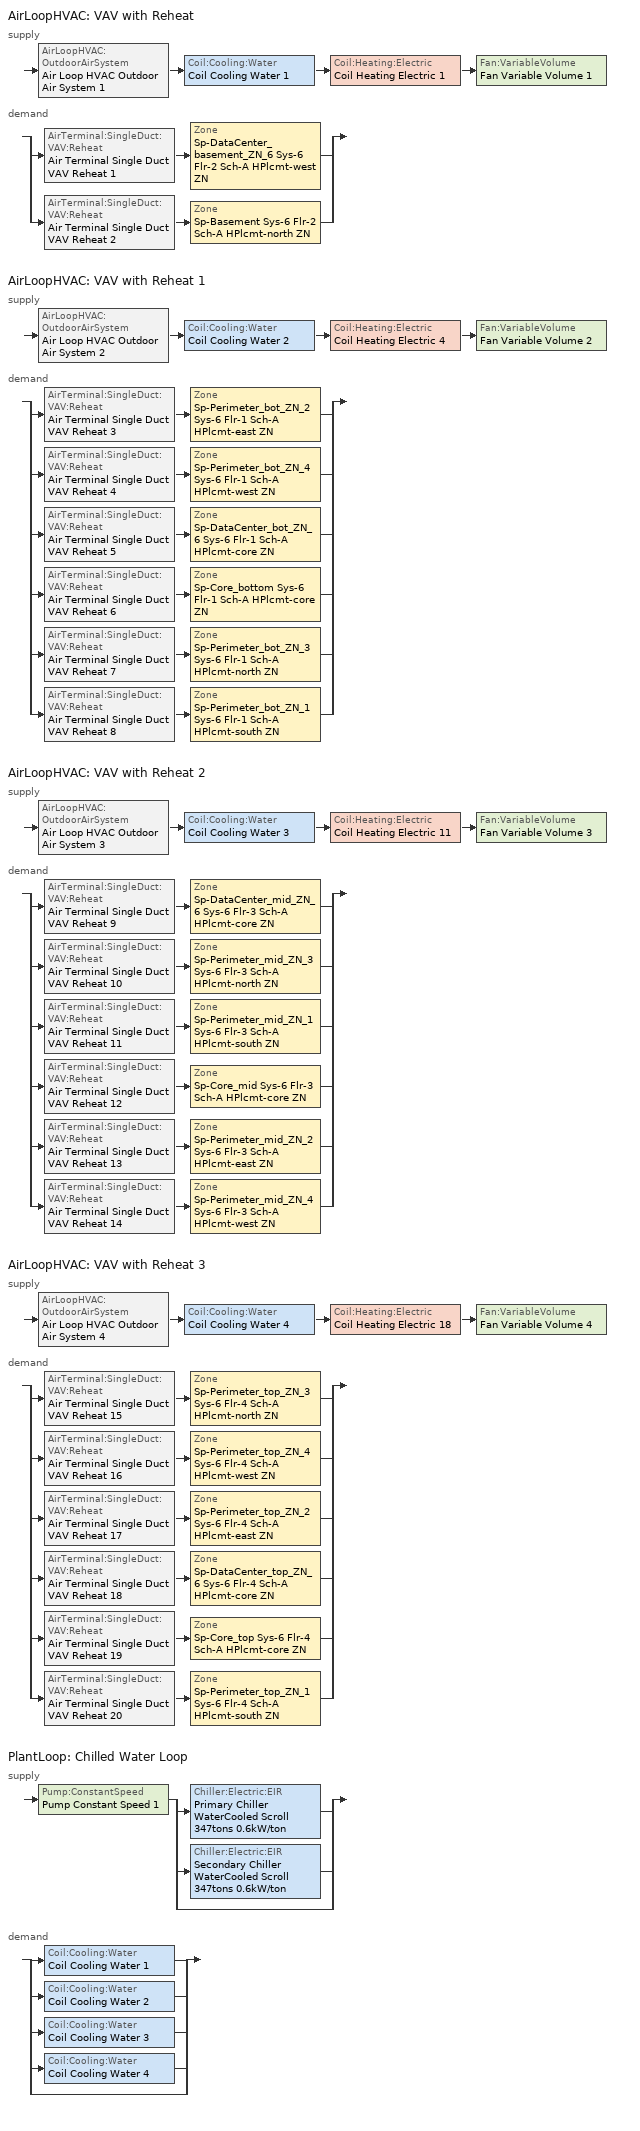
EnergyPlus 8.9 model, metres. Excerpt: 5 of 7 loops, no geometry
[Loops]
AirLoopHVAC 'VAV with Reheat'
 supply: AirLoopHVAC:OutdoorAirSystem 'Air Loop HVAC Outdoor Air System 1' > Coil:Cooling:Water 'Coil Cooling Water 1' > Coil:Heating:Electric 'Coil Heating Electric 1' > Fan:VariableVolume 'Fan Variable Volume 1'
 demand: split
  | AirTerminal:SingleDuct:VAV:Reheat 'Air Terminal Single Duct VAV Reheat 1' > Zone 'Sp-DataCenter_basement_ZN_6 Sys-6 Flr-2 Sch-A HPlcmt-west ZN'
  | AirTerminal:SingleDuct:VAV:Reheat 'Air Terminal Single Duct VAV Reheat 2' > Zone 'Sp-Basement Sys-6 Flr-2 Sch-A HPlcmt-north ZN'
AirLoopHVAC 'VAV with Reheat 1'
 supply: AirLoopHVAC:OutdoorAirSystem 'Air Loop HVAC Outdoor Air System 2' > Coil:Cooling:Water 'Coil Cooling Water 2' > Coil:Heating:Electric 'Coil Heating Electric 4' > Fan:VariableVolume 'Fan Variable Volume 2'
 demand: split
  | AirTerminal:SingleDuct:VAV:Reheat 'Air Terminal Single Duct VAV Reheat 3' > Zone 'Sp-Perimeter_bot_ZN_2 Sys-6 Flr-1 Sch-A HPlcmt-east ZN'
  | AirTerminal:SingleDuct:VAV:Reheat 'Air Terminal Single Duct VAV Reheat 4' > Zone 'Sp-Perimeter_bot_ZN_4 Sys-6 Flr-1 Sch-A HPlcmt-west ZN'
  | AirTerminal:SingleDuct:VAV:Reheat 'Air Terminal Single Duct VAV Reheat 5' > Zone 'Sp-DataCenter_bot_ZN_6 Sys-6 Flr-1 Sch-A HPlcmt-core ZN'
  | AirTerminal:SingleDuct:VAV:Reheat 'Air Terminal Single Duct VAV Reheat 6' > Zone 'Sp-Core_bottom Sys-6 Flr-1 Sch-A HPlcmt-core ZN'
  | AirTerminal:SingleDuct:VAV:Reheat 'Air Terminal Single Duct VAV Reheat 7' > Zone 'Sp-Perimeter_bot_ZN_3 Sys-6 Flr-1 Sch-A HPlcmt-north ZN'
  | AirTerminal:SingleDuct:VAV:Reheat 'Air Terminal Single Duct VAV Reheat 8' > Zone 'Sp-Perimeter_bot_ZN_1 Sys-6 Flr-1 Sch-A HPlcmt-south ZN'
AirLoopHVAC 'VAV with Reheat 2'
 supply: AirLoopHVAC:OutdoorAirSystem 'Air Loop HVAC Outdoor Air System 3' > Coil:Cooling:Water 'Coil Cooling Water 3' > Coil:Heating:Electric 'Coil Heating Electric 11' > Fan:VariableVolume 'Fan Variable Volume 3'
 demand: split
  | AirTerminal:SingleDuct:VAV:Reheat 'Air Terminal Single Duct VAV Reheat 9' > Zone 'Sp-DataCenter_mid_ZN_6 Sys-6 Flr-3 Sch-A HPlcmt-core ZN'
  | AirTerminal:SingleDuct:VAV:Reheat 'Air Terminal Single Duct VAV Reheat 10' > Zone 'Sp-Perimeter_mid_ZN_3 Sys-6 Flr-3 Sch-A HPlcmt-north ZN'
  | AirTerminal:SingleDuct:VAV:Reheat 'Air Terminal Single Duct VAV Reheat 11' > Zone 'Sp-Perimeter_mid_ZN_1 Sys-6 Flr-3 Sch-A HPlcmt-south ZN'
  | AirTerminal:SingleDuct:VAV:Reheat 'Air Terminal Single Duct VAV Reheat 12' > Zone 'Sp-Core_mid Sys-6 Flr-3 Sch-A HPlcmt-core ZN'
  | AirTerminal:SingleDuct:VAV:Reheat 'Air Terminal Single Duct VAV Reheat 13' > Zone 'Sp-Perimeter_mid_ZN_2 Sys-6 Flr-3 Sch-A HPlcmt-east ZN'
  | AirTerminal:SingleDuct:VAV:Reheat 'Air Terminal Single Duct VAV Reheat 14' > Zone 'Sp-Perimeter_mid_ZN_4 Sys-6 Flr-3 Sch-A HPlcmt-west ZN'
AirLoopHVAC 'VAV with Reheat 3'
 supply: AirLoopHVAC:OutdoorAirSystem 'Air Loop HVAC Outdoor Air System 4' > Coil:Cooling:Water 'Coil Cooling Water 4' > Coil:Heating:Electric 'Coil Heating Electric 18' > Fan:VariableVolume 'Fan Variable Volume 4'
 demand: split
  | AirTerminal:SingleDuct:VAV:Reheat 'Air Terminal Single Duct VAV Reheat 15' > Zone 'Sp-Perimeter_top_ZN_3 Sys-6 Flr-4 Sch-A HPlcmt-north ZN'
  | AirTerminal:SingleDuct:VAV:Reheat 'Air Terminal Single Duct VAV Reheat 16' > Zone 'Sp-Perimeter_top_ZN_4 Sys-6 Flr-4 Sch-A HPlcmt-west ZN'
  | AirTerminal:SingleDuct:VAV:Reheat 'Air Terminal Single Duct VAV Reheat 17' > Zone 'Sp-Perimeter_top_ZN_2 Sys-6 Flr-4 Sch-A HPlcmt-east ZN'
  | AirTerminal:SingleDuct:VAV:Reheat 'Air Terminal Single Duct VAV Reheat 18' > Zone 'Sp-DataCenter_top_ZN_6 Sys-6 Flr-4 Sch-A HPlcmt-core ZN'
  | AirTerminal:SingleDuct:VAV:Reheat 'Air Terminal Single Duct VAV Reheat 19' > Zone 'Sp-Core_top Sys-6 Flr-4 Sch-A HPlcmt-core ZN'
  | AirTerminal:SingleDuct:VAV:Reheat 'Air Terminal Single Duct VAV Reheat 20' > Zone 'Sp-Perimeter_top_ZN_1 Sys-6 Flr-4 Sch-A HPlcmt-south ZN'
PlantLoop 'Chilled Water Loop'
 supply: Pump:ConstantSpeed 'Pump Constant Speed 1' > split
  | Chiller:Electric:EIR 'Primary Chiller WaterCooled Scroll 347tons 0.6kW/ton'
  | Chiller:Electric:EIR 'Secondary Chiller WaterCooled Scroll 347tons 0.6kW/ton'
  | bypass
 demand: split
  | Coil:Cooling:Water 'Coil Cooling Water 1'
  | Coil:Cooling:Water 'Coil Cooling Water 2'
  | Coil:Cooling:Water 'Coil Cooling Water 3'
  | Coil:Cooling:Water 'Coil Cooling Water 4'
  | bypass
[DesignSpecification:OutdoorAir] Outdoor Air Method=Sum; Outdoor Air Flow per Person {m3/s-person}=0; Outdoor Air Flow per Zone {m3/s}=0; Outdoor Air Flow Air Changes per Hour {1/hr}=0
Name | Outdoor Air Flow per Zone Floor Area {m3/s-m2}
Space Function Electrical/Mechanical-sch-A Ventilation | 0.0003048
Space Function Office - open plan Ventilation | 0.0004318
[DesignSpecification:ZoneAirDistribution] Zone Air Distribution Effectiveness in Cooling Mode=1; Zone Air Distribution Effectiveness in Heating Mode=1
Sp-Basement Sys-6 Flr-2 Sch-A HPlcmt-north ZN Design Spec Zone Air Dist; Sp-Core_bottom Sys-6 Flr-1 Sch-A HPlcmt-core ZN Design Spec Zone Air Dist; Sp-Core_mid Sys-6 Flr-3 Sch-A HPlcmt-core ZN Design Spec Zone Air Dist; Sp-Core_top Sys-6 Flr-4 Sch-A HPlcmt-core ZN Design Spec Zone Air Dist; Sp-DataCenter_basement_ZN_6 Sys-6 Flr-2 Sch-A HPlcmt-west ZN Design Spec Zone Air Dist; Sp-DataCenter_bot_ZN_6 Sys-6 Flr-1 Sch-A HPlcmt-core ZN Design Spec Zone Air Dist; Sp-DataCenter_mid_ZN_6 Sys-6 Flr-3 Sch-A HPlcmt-core ZN Design Spec Zone Air Dist; Sp-DataCenter_top_ZN_6 Sys-6 Flr-4 Sch-A HPlcmt-core ZN Design Spec Zone Air Dist; Sp-Perimeter_bot_ZN_1 Sys-6 Flr-1 Sch-A HPlcmt-south ZN Design Spec Zone Air Dist; Sp-Perimeter_bot_ZN_2 Sys-6 Flr-1 Sch-A HPlcmt-east ZN Design Spec Zone Air Dist; Sp-Perimeter_bot_ZN_3 Sys-6 Flr-1 Sch-A HPlcmt-north ZN Design Spec Zone Air Dist; Sp-Perimeter_bot_ZN_4 Sys-6 Flr-1 Sch-A HPlcmt-west ZN Design Spec Zone Air Dist; Sp-Perimeter_mid_ZN_1 Sys-6 Flr-3 Sch-A HPlcmt-south ZN Design Spec Zone Air Dist; Sp-Perimeter_mid_ZN_2 Sys-6 Flr-3 Sch-A HPlcmt-east ZN Design Spec Zone Air Dist; Sp-Perimeter_mid_ZN_3 Sys-6 Flr-3 Sch-A HPlcmt-north ZN Design Spec Zone Air Dist; Sp-Perimeter_mid_ZN_4 Sys-6 Flr-3 Sch-A HPlcmt-west ZN Design Spec Zone Air Dist; Sp-Perimeter_top_ZN_1 Sys-6 Flr-4 Sch-A HPlcmt-south ZN Design Spec Zone Air Dist; Sp-Perimeter_top_ZN_2 Sys-6 Flr-4 Sch-A HPlcmt-east ZN Design Spec Zone Air Dist; Sp-Perimeter_top_ZN_3 Sys-6 Flr-4 Sch-A HPlcmt-north ZN Design Spec Zone Air Dist; Sp-Perimeter_top_ZN_4 Sys-6 Flr-4 Sch-A HPlcmt-west ZN Design Spec Zone Air Dist
[Sizing:Zone] Zone Cooling Design Supply Air Temperature Input Method=SupplyAirTemperature; Zone Cooling Design Supply Air Temperature {C}=13; Zone Cooling Design Supply Air Temperature Difference {deltaC}=11.11; Zone Heating Design Supply Air Temperature Input Method=SupplyAirTemperature; Zone Heating Design Supply Air Temperature {C}=43; Zone Heating Design Supply Air Temperature Difference {deltaC}=11.11; Zone Cooling Design Supply Air Humidity Ratio {kgWater/kgDryAir}=0.0085; Zone Heating Design Supply Air Humidity Ratio {kgWater/kgDryAir}=0.008; Zone Heating Sizing Factor=1.3; Zone Cooling Sizing Factor=1.1; Cooling Design Air Flow Method=DesignDay; Cooling Design Air Flow Rate {m3/s}=0; Cooling Minimum Air Flow per Zone Floor Area {m3/s-m2}=0.000762; Cooling Minimum Air Flow {m3/s}=0; Cooling Minimum Air Flow Fraction=0; Heating Design Air Flow Method=DesignDay; Heating Design Air Flow Rate {m3/s}=0; Heating Maximum Air Flow per Zone Floor Area {m3/s-m2}=0.002032; Heating Maximum Air Flow {m3/s}=0.141576; Heating Maximum Air Flow Fraction=0.3; Account for Dedicated Outdoor Air System=No
Name | Design Specification Outdoor Air Object | Design Specification Zone Air Distribution Object
Sp-Basement Sys-6 Flr-2 Sch-A HPlcmt-north ZN | Space Function Electrical/Mechanical-sch-A Ventilation | Sp-Basement Sys-6 Flr-2 Sch-A HPlcmt-north ZN Design Spec Zone Air Dist
Sp-Core_bottom Sys-6 Flr-1 Sch-A HPlcmt-core ZN | Space Function Office - open plan Ventilation | Sp-Core_bottom Sys-6 Flr-1 Sch-A HPlcmt-core ZN Design Spec Zone Air Dist
Sp-Core_mid Sys-6 Flr-3 Sch-A HPlcmt-core ZN | Space Function Office - open plan Ventilation | Sp-Core_mid Sys-6 Flr-3 Sch-A HPlcmt-core ZN Design Spec Zone Air Dist
Sp-Core_top Sys-6 Flr-4 Sch-A HPlcmt-core ZN | Space Function Office - open plan Ventilation | Sp-Core_top Sys-6 Flr-4 Sch-A HPlcmt-core ZN Design Spec Zone Air Dist
Sp-DataCenter_basement_ZN_6 Sys-6 Flr-2 Sch-A HPlcmt-west ZN | Space Function Office - open plan Ventilation | Sp-DataCenter_basement_ZN_6 Sys-6 Flr-2 Sch-A HPlcmt-west ZN Design Spec Zone Air Dist
Sp-DataCenter_bot_ZN_6 Sys-6 Flr-1 Sch-A HPlcmt-core ZN | Space Function Office - open plan Ventilation | Sp-DataCenter_bot_ZN_6 Sys-6 Flr-1 Sch-A HPlcmt-core ZN Design Spec Zone Air Dist
Sp-DataCenter_mid_ZN_6 Sys-6 Flr-3 Sch-A HPlcmt-core ZN | Space Function Office - open plan Ventilation | Sp-DataCenter_mid_ZN_6 Sys-6 Flr-3 Sch-A HPlcmt-core ZN Design Spec Zone Air Dist
Sp-DataCenter_top_ZN_6 Sys-6 Flr-4 Sch-A HPlcmt-core ZN | Space Function Office - open plan Ventilation | Sp-DataCenter_top_ZN_6 Sys-6 Flr-4 Sch-A HPlcmt-core ZN Design Spec Zone Air Dist
Sp-Perimeter_bot_ZN_1 Sys-6 Flr-1 Sch-A HPlcmt-south ZN | Space Function Office - open plan Ventilation | Sp-Perimeter_bot_ZN_1 Sys-6 Flr-1 Sch-A HPlcmt-south ZN Design Spec Zone Air Dist
Sp-Perimeter_bot_ZN_2 Sys-6 Flr-1 Sch-A HPlcmt-east ZN | Space Function Office - open plan Ventilation | Sp-Perimeter_bot_ZN_2 Sys-6 Flr-1 Sch-A HPlcmt-east ZN Design Spec Zone Air Dist
Sp-Perimeter_bot_ZN_3 Sys-6 Flr-1 Sch-A HPlcmt-north ZN | Space Function Office - open plan Ventilation | Sp-Perimeter_bot_ZN_3 Sys-6 Flr-1 Sch-A HPlcmt-north ZN Design Spec Zone Air Dist
Sp-Perimeter_bot_ZN_4 Sys-6 Flr-1 Sch-A HPlcmt-west ZN | Space Function Office - open plan Ventilation | Sp-Perimeter_bot_ZN_4 Sys-6 Flr-1 Sch-A HPlcmt-west ZN Design Spec Zone Air Dist
Sp-Perimeter_mid_ZN_1 Sys-6 Flr-3 Sch-A HPlcmt-south ZN | Space Function Office - open plan Ventilation | Sp-Perimeter_mid_ZN_1 Sys-6 Flr-3 Sch-A HPlcmt-south ZN Design Spec Zone Air Dist
Sp-Perimeter_mid_ZN_2 Sys-6 Flr-3 Sch-A HPlcmt-east ZN | Space Function Office - open plan Ventilation | Sp-Perimeter_mid_ZN_2 Sys-6 Flr-3 Sch-A HPlcmt-east ZN Design Spec Zone Air Dist
Sp-Perimeter_mid_ZN_3 Sys-6 Flr-3 Sch-A HPlcmt-north ZN | Space Function Office - open plan Ventilation | Sp-Perimeter_mid_ZN_3 Sys-6 Flr-3 Sch-A HPlcmt-north ZN Design Spec Zone Air Dist
Sp-Perimeter_mid_ZN_4 Sys-6 Flr-3 Sch-A HPlcmt-west ZN | Space Function Office - open plan Ventilation | Sp-Perimeter_mid_ZN_4 Sys-6 Flr-3 Sch-A HPlcmt-west ZN Design Spec Zone Air Dist
Sp-Perimeter_top_ZN_1 Sys-6 Flr-4 Sch-A HPlcmt-south ZN | Space Function Office - open plan Ventilation | Sp-Perimeter_top_ZN_1 Sys-6 Flr-4 Sch-A HPlcmt-south ZN Design Spec Zone Air Dist
Sp-Perimeter_top_ZN_2 Sys-6 Flr-4 Sch-A HPlcmt-east ZN | Space Function Office - open plan Ventilation | Sp-Perimeter_top_ZN_2 Sys-6 Flr-4 Sch-A HPlcmt-east ZN Design Spec Zone Air Dist
Sp-Perimeter_top_ZN_3 Sys-6 Flr-4 Sch-A HPlcmt-north ZN | Space Function Office - open plan Ventilation | Sp-Perimeter_top_ZN_3 Sys-6 Flr-4 Sch-A HPlcmt-north ZN Design Spec Zone Air Dist
Sp-Perimeter_top_ZN_4 Sys-6 Flr-4 Sch-A HPlcmt-west ZN | Space Function Office - open plan Ventilation | Sp-Perimeter_top_ZN_4 Sys-6 Flr-4 Sch-A HPlcmt-west ZN Design Spec Zone Air Dist
[Sizing:System] Type of Load to Size On=Sensible; Design Outdoor Air Flow Rate {m3/s}=Autosize; Central Heating Maximum System Air Flow Ratio=0.3; Preheat Design Temperature {C}=7; Preheat Design Humidity Ratio {kgWater/kgDryAir}=0.008; Precool Design Temperature {C}=13; Precool Design Humidity Ratio {kgWater/kgDryAir}=0.008; Central Cooling Design Supply Air Temperature {C}=13; Central Heating Design Supply Air Temperature {C}=13.1; Type of Zone Sum to Use=NonCoincident; 100% Outdoor Air in Cooling=No; 100% Outdoor Air in Heating=No; Central Cooling Design Supply Air Humidity Ratio {kgWater/kgDryAir}=0.0085; Central Heating Design Supply Air Humidity Ratio {kgWater/kgDryAir}=0.008; Cooling Supply Air Flow Rate Method=DesignDay; Cooling Supply Air Flow Rate {m3/s}=0; Cooling Supply Air Flow Rate Per Floor Area {m3/s-m2}=0.00996765; Cooling Fraction of Autosized Cooling Supply Air Flow Rate=1; Cooling Supply Air Flow Rate Per Unit Cooling Capacity {m3/s-W}=3.94755e-05; Heating Supply Air Flow Rate Method=DesignDay; Heating Supply Air Flow Rate {m3/s}=0; Heating Supply Air Flow Rate Per Floor Area {m3/s-m2}=0.00996765; Heating Fraction of Autosized Heating Supply Air Flow Rate=1; Heating Fraction of Autosized Cooling Supply Air Flow Rate=1; Heating Supply Air Flow Rate Per Unit Heating Capacity {m3/s-W}=3.15882e-05; System Outdoor Air Method=ZoneSum; Zone Maximum Outdoor Air Fraction=1; Cooling Design Capacity Method=CoolingDesignCapacity; Cooling Design Capacity {W}=Autosize; Cooling Design Capacity Per Floor Area {W/m2}=234.7; Fraction of Autosized Cooling Design Capacity=1; Heating Design Capacity Method=HeatingDesignCapacity; Heating Design Capacity {W}=Autosize; Heating Design Capacity Per Floor Area {W/m2}=157; Fraction of Autosized Heating Design Capacity=1; Central Cooling Capacity Control Method=OnOff
VAV with Reheat; VAV with Reheat 1; VAV with Reheat 2; VAV with Reheat 3
[Sizing:Plant]
Chilled Water Loop: Loop Type=Cooling; Design Loop Exit Temperature {C}=7; Loop Design Temperature Difference {deltaC}=6; Sizing Option=NonCoincident; Zone Timesteps in Averaging Window=1; Coincident Sizing Factor Mode=None
[ZoneControl:Thermostat]
Name | Zone or ZoneList | Control Type Schedule | Control 1
Sp-Basement Sys-6 Flr-2 Sch-A HPlcmt-north ZN Thermostat | Sp-Basement Sys-6 Flr-2 Sch-A HPlcmt-north ZN | Sp-Basement Sys-6 Flr-2 Sch-A HPlcmt-north ZN Thermostat Schedule | Space Function Electrical/Mechanical-sch-A Thermostat 2
Sp-Core_bottom Sys-6 Flr-1 Sch-A HPlcmt-core ZN Thermostat | Sp-Core_bottom Sys-6 Flr-1 Sch-A HPlcmt-core ZN | Sp-Core_bottom Sys-6 Flr-1 Sch-A HPlcmt-core ZN Thermostat Schedule | Space Function Office - open plan Thermostat 25
Sp-Core_mid Sys-6 Flr-3 Sch-A HPlcmt-core ZN Thermostat | Sp-Core_mid Sys-6 Flr-3 Sch-A HPlcmt-core ZN | Sp-Core_mid Sys-6 Flr-3 Sch-A HPlcmt-core ZN Thermostat Schedule | Space Function Office - open plan Thermostat 32
Sp-Core_top Sys-6 Flr-4 Sch-A HPlcmt-core ZN Thermostat | Sp-Core_top Sys-6 Flr-4 Sch-A HPlcmt-core ZN | Sp-Core_top Sys-6 Flr-4 Sch-A HPlcmt-core ZN Thermostat Schedule | Space Function Office - open plan Thermostat 38
Sp-DataCenter_basement_ZN_6 Sys-6 Flr-2 Sch-A HPlcmt-west ZN Thermostat | Sp-DataCenter_basement_ZN_6 Sys-6 Flr-2 Sch-A HPlcmt-west ZN | Sp-DataCenter_basement_ZN_6 Sys-6 Flr-2 Sch-A HPlcmt-west ZN Thermostat Schedule | Space Function Office - open plan Thermostat 26
Sp-DataCenter_bot_ZN_6 Sys-6 Flr-1 Sch-A HPlcmt-core ZN Thermostat | Sp-DataCenter_bot_ZN_6 Sys-6 Flr-1 Sch-A HPlcmt-core ZN | Sp-DataCenter_bot_ZN_6 Sys-6 Flr-1 Sch-A HPlcmt-core ZN Thermostat Schedule | Space Function Office - open plan Thermostat 24
Sp-DataCenter_mid_ZN_6 Sys-6 Flr-3 Sch-A HPlcmt-core ZN Thermostat | Sp-DataCenter_mid_ZN_6 Sys-6 Flr-3 Sch-A HPlcmt-core ZN | Sp-DataCenter_mid_ZN_6 Sys-6 Flr-3 Sch-A HPlcmt-core ZN Thermostat Schedule | Space Function Office - open plan Thermostat 31
Sp-DataCenter_top_ZN_6 Sys-6 Flr-4 Sch-A HPlcmt-core ZN Thermostat | Sp-DataCenter_top_ZN_6 Sys-6 Flr-4 Sch-A HPlcmt-core ZN | Sp-DataCenter_top_ZN_6 Sys-6 Flr-4 Sch-A HPlcmt-core ZN Thermostat Schedule | Space Function Office - open plan Thermostat 37
Sp-Perimeter_bot_ZN_1 Sys-6 Flr-1 Sch-A HPlcmt-south ZN Thermostat | Sp-Perimeter_bot_ZN_1 Sys-6 Flr-1 Sch-A HPlcmt-south ZN | Sp-Perimeter_bot_ZN_1 Sys-6 Flr-1 Sch-A HPlcmt-south ZN Thermostat Schedule | Space Function Office - open plan Thermostat 23
Sp-Perimeter_bot_ZN_2 Sys-6 Flr-1 Sch-A HPlcmt-east ZN Thermostat | Sp-Perimeter_bot_ZN_2 Sys-6 Flr-1 Sch-A HPlcmt-east ZN | Sp-Perimeter_bot_ZN_2 Sys-6 Flr-1 Sch-A HPlcmt-east ZN Thermostat Schedule | Space Function Office - open plan Thermostat 21
Sp-Perimeter_bot_ZN_3 Sys-6 Flr-1 Sch-A HPlcmt-north ZN Thermostat | Sp-Perimeter_bot_ZN_3 Sys-6 Flr-1 Sch-A HPlcmt-north ZN | Sp-Perimeter_bot_ZN_3 Sys-6 Flr-1 Sch-A HPlcmt-north ZN Thermostat Schedule | Space Function Office - open plan Thermostat 20
Sp-Perimeter_bot_ZN_4 Sys-6 Flr-1 Sch-A HPlcmt-west ZN Thermostat | Sp-Perimeter_bot_ZN_4 Sys-6 Flr-1 Sch-A HPlcmt-west ZN | Sp-Perimeter_bot_ZN_4 Sys-6 Flr-1 Sch-A HPlcmt-west ZN Thermostat Schedule | Space Function Office - open plan Thermostat 22
Sp-Perimeter_mid_ZN_1 Sys-6 Flr-3 Sch-A HPlcmt-south ZN Thermostat | Sp-Perimeter_mid_ZN_1 Sys-6 Flr-3 Sch-A HPlcmt-south ZN | Sp-Perimeter_mid_ZN_1 Sys-6 Flr-3 Sch-A HPlcmt-south ZN Thermostat Schedule | Space Function Office - open plan Thermostat 30
Sp-Perimeter_mid_ZN_2 Sys-6 Flr-3 Sch-A HPlcmt-east ZN Thermostat | Sp-Perimeter_mid_ZN_2 Sys-6 Flr-3 Sch-A HPlcmt-east ZN | Sp-Perimeter_mid_ZN_2 Sys-6 Flr-3 Sch-A HPlcmt-east ZN Thermostat Schedule | Space Function Office - open plan Thermostat 28
Sp-Perimeter_mid_ZN_3 Sys-6 Flr-3 Sch-A HPlcmt-north ZN Thermostat | Sp-Perimeter_mid_ZN_3 Sys-6 Flr-3 Sch-A HPlcmt-north ZN | Sp-Perimeter_mid_ZN_3 Sys-6 Flr-3 Sch-A HPlcmt-north ZN Thermostat Schedule | Space Function Office - open plan Thermostat 27
Sp-Perimeter_mid_ZN_4 Sys-6 Flr-3 Sch-A HPlcmt-west ZN Thermostat | Sp-Perimeter_mid_ZN_4 Sys-6 Flr-3 Sch-A HPlcmt-west ZN | Sp-Perimeter_mid_ZN_4 Sys-6 Flr-3 Sch-A HPlcmt-west ZN Thermostat Schedule | Space Function Office - open plan Thermostat 29
Sp-Perimeter_top_ZN_1 Sys-6 Flr-4 Sch-A HPlcmt-south ZN Thermostat | Sp-Perimeter_top_ZN_1 Sys-6 Flr-4 Sch-A HPlcmt-south ZN | Sp-Perimeter_top_ZN_1 Sys-6 Flr-4 Sch-A HPlcmt-south ZN Thermostat Schedule | Space Function Office - open plan Thermostat 36
Sp-Perimeter_top_ZN_2 Sys-6 Flr-4 Sch-A HPlcmt-east ZN Thermostat | Sp-Perimeter_top_ZN_2 Sys-6 Flr-4 Sch-A HPlcmt-east ZN | Sp-Perimeter_top_ZN_2 Sys-6 Flr-4 Sch-A HPlcmt-east ZN Thermostat Schedule | Space Function Office - open plan Thermostat 34
Sp-Perimeter_top_ZN_3 Sys-6 Flr-4 Sch-A HPlcmt-north ZN Thermostat | Sp-Perimeter_top_ZN_3 Sys-6 Flr-4 Sch-A HPlcmt-north ZN | Sp-Perimeter_top_ZN_3 Sys-6 Flr-4 Sch-A HPlcmt-north ZN Thermostat Schedule | Space Function Office - open plan Thermostat 33
Sp-Perimeter_top_ZN_4 Sys-6 Flr-4 Sch-A HPlcmt-west ZN Thermostat | Sp-Perimeter_top_ZN_4 Sys-6 Flr-4 Sch-A HPlcmt-west ZN | Sp-Perimeter_top_ZN_4 Sys-6 Flr-4 Sch-A HPlcmt-west ZN Thermostat Schedule | Space Function Office - open plan Thermostat 35
[ThermostatSetpoint:DualSetpoint] Heating Setpoint Temperature Schedule=NECB-A-Thermostat Setpoint-Heating; Cooling Setpoint Temperature Schedule=NECB-A-Thermostat Setpoint-Cooling
Space Function Electrical/Mechanical-sch-A Thermostat 2; Space Function Office - open plan Thermostat 25; Space Function Office - open plan Thermostat 32; Space Function Office - open plan Thermostat 38; Space Function Office - open plan Thermostat 26; Space Function Office - open plan Thermostat 24; Space Function Office - open plan Thermostat 31; Space Function Office - open plan Thermostat 37; Space Function Office - open plan Thermostat 23; Space Function Office - open plan Thermostat 21; Space Function Office - open plan Thermostat 20; Space Function Office - open plan Thermostat 22; Space Function Office - open plan Thermostat 30; Space Function Office - open plan Thermostat 28; Space Function Office - open plan Thermostat 27; Space Function Office - open plan Thermostat 29; Space Function Office - open plan Thermostat 36; Space Function Office - open plan Thermostat 34; Space Function Office - open plan Thermostat 33; Space Function Office - open plan Thermostat 35
[ZoneHVAC:Baseboard:Convective:Electric] Availability Schedule=Always On Discrete; Heating Design Capacity {W}=Autosize; Efficiency=1
Zone HVAC Baseboard Convective Electric 2; Zone HVAC Baseboard Convective Electric 6; Zone HVAC Baseboard Convective Electric 12; Zone HVAC Baseboard Convective Electric 19; Zone HVAC Baseboard Convective Electric 1; Zone HVAC Baseboard Convective Electric 5; Zone HVAC Baseboard Convective Electric 9; Zone HVAC Baseboard Convective Electric 18; Zone HVAC Baseboard Convective Electric 8; Zone HVAC Baseboard Convective Electric 3; Zone HVAC Baseboard Convective Electric 7; Zone HVAC Baseboard Convective Electric 4; Zone HVAC Baseboard Convective Electric 11; Zone HVAC Baseboard Convective Electric 13; Zone HVAC Baseboard Convective Electric 10; Zone HVAC Baseboard Convective Electric 14; Zone HVAC Baseboard Convective Electric 20; Zone HVAC Baseboard Convective Electric 17; Zone HVAC Baseboard Convective Electric 15; Zone HVAC Baseboard Convective Electric 16
[AirTerminal:SingleDuct:VAV:Reheat] Availability Schedule=Always On Discrete; Maximum Air Flow Rate {m3/s}=Autosize; Zone Minimum Air Flow Input Method=Constant; Constant Minimum Air Flow Fraction=0.3; Maximum Hot Water or Steam Flow Rate {m3/s}=Autosize; Minimum Hot Water or Steam Flow Rate {m3/s}=0; Convergence Tolerance=0.001; Damper Heating Action=Normal; Maximum Flow per Zone Floor Area During Reheat {m3/s-m2}=Autocalculate; Maximum Flow Fraction During Reheat=Autocalculate; Maximum Reheat Air Temperature {C}=43
Name | Fixed Minimum Air Flow Rate {m3/s} | Reheat Coil
Air Terminal Single Duct VAV Reheat 2 | 5.55885 | Coil Heating Electric 3
Air Terminal Single Duct VAV Reheat 6 | 4.99224 | Coil Heating Electric 8
Air Terminal Single Duct VAV Reheat 12 | 4.99224 | Coil Heating Electric 15
Air Terminal Single Duct VAV Reheat 19 | 4.99224 | Coil Heating Electric 23
Air Terminal Single Duct VAV Reheat 1 | 1.56736 | Coil Heating Electric 2
Air Terminal Single Duct VAV Reheat 5 | 0.0724055 | Coil Heating Electric 7
Air Terminal Single Duct VAV Reheat 9 | 0.0724055 | Coil Heating Electric 12
Air Terminal Single Duct VAV Reheat 18 | 0.0724055 | Coil Heating Electric 22
Air Terminal Single Duct VAV Reheat 8 | 0.626839 | Coil Heating Electric 10
Air Terminal Single Duct VAV Reheat 3 | 0.40395 | Coil Heating Electric 5
Air Terminal Single Duct VAV Reheat 7 | 0.626826 | Coil Heating Electric 9
Air Terminal Single Duct VAV Reheat 4 | 0.40395 | Coil Heating Electric 6
Air Terminal Single Duct VAV Reheat 11 | 0.626839 | Coil Heating Electric 14
Air Terminal Single Duct VAV Reheat 13 | 0.40395 | Coil Heating Electric 16
Air Terminal Single Duct VAV Reheat 10 | 0.626826 | Coil Heating Electric 13
Air Terminal Single Duct VAV Reheat 14 | 0.40395 | Coil Heating Electric 17
Air Terminal Single Duct VAV Reheat 20 | 0.626839 | Coil Heating Electric 24
Air Terminal Single Duct VAV Reheat 17 | 0.40395 | Coil Heating Electric 21
Air Terminal Single Duct VAV Reheat 15 | 0.626826 | Coil Heating Electric 19
Air Terminal Single Duct VAV Reheat 16 | 0.40395 | Coil Heating Electric 20
[Zone equipment]
Sp-Basement Sys-6 Flr-2 Sch-A HPlcmt-north ZN: Air Terminal Single Duct VAV Reheat 2, Zone HVAC Baseboard Convective Electric 2
Sp-Core_bottom Sys-6 Flr-1 Sch-A HPlcmt-core ZN: Air Terminal Single Duct VAV Reheat 6, Zone HVAC Baseboard Convective Electric 6
Sp-Core_mid Sys-6 Flr-3 Sch-A HPlcmt-core ZN: Air Terminal Single Duct VAV Reheat 12, Zone HVAC Baseboard Convective Electric 12
Sp-Core_top Sys-6 Flr-4 Sch-A HPlcmt-core ZN: Air Terminal Single Duct VAV Reheat 19, Zone HVAC Baseboard Convective Electric 19
Sp-DataCenter_basement_ZN_6 Sys-6 Flr-2 Sch-A HPlcmt-west ZN: Air Terminal Single Duct VAV Reheat 1, Zone HVAC Baseboard Convective Electric 1
Sp-DataCenter_bot_ZN_6 Sys-6 Flr-1 Sch-A HPlcmt-core ZN: Air Terminal Single Duct VAV Reheat 5, Zone HVAC Baseboard Convective Electric 5
Sp-DataCenter_mid_ZN_6 Sys-6 Flr-3 Sch-A HPlcmt-core ZN: Air Terminal Single Duct VAV Reheat 9, Zone HVAC Baseboard Convective Electric 9
Sp-DataCenter_top_ZN_6 Sys-6 Flr-4 Sch-A HPlcmt-core ZN: Air Terminal Single Duct VAV Reheat 18, Zone HVAC Baseboard Convective Electric 18
Sp-Perimeter_bot_ZN_1 Sys-6 Flr-1 Sch-A HPlcmt-south ZN: Air Terminal Single Duct VAV Reheat 8, Zone HVAC Baseboard Convective Electric 8
Sp-Perimeter_bot_ZN_2 Sys-6 Flr-1 Sch-A HPlcmt-east ZN: Air Terminal Single Duct VAV Reheat 3, Zone HVAC Baseboard Convective Electric 3
Sp-Perimeter_bot_ZN_3 Sys-6 Flr-1 Sch-A HPlcmt-north ZN: Air Terminal Single Duct VAV Reheat 7, Zone HVAC Baseboard Convective Electric 7
Sp-Perimeter_bot_ZN_4 Sys-6 Flr-1 Sch-A HPlcmt-west ZN: Air Terminal Single Duct VAV Reheat 4, Zone HVAC Baseboard Convective Electric 4
Sp-Perimeter_mid_ZN_1 Sys-6 Flr-3 Sch-A HPlcmt-south ZN: Air Terminal Single Duct VAV Reheat 11, Zone HVAC Baseboard Convective Electric 11
Sp-Perimeter_mid_ZN_2 Sys-6 Flr-3 Sch-A HPlcmt-east ZN: Air Terminal Single Duct VAV Reheat 13, Zone HVAC Baseboard Convective Electric 13
Sp-Perimeter_mid_ZN_3 Sys-6 Flr-3 Sch-A HPlcmt-north ZN: Air Terminal Single Duct VAV Reheat 10, Zone HVAC Baseboard Convective Electric 10
Sp-Perimeter_mid_ZN_4 Sys-6 Flr-3 Sch-A HPlcmt-west ZN: Air Terminal Single Duct VAV Reheat 14, Zone HVAC Baseboard Convective Electric 14
Sp-Perimeter_top_ZN_1 Sys-6 Flr-4 Sch-A HPlcmt-south ZN: Air Terminal Single Duct VAV Reheat 20, Zone HVAC Baseboard Convective Electric 20
Sp-Perimeter_top_ZN_2 Sys-6 Flr-4 Sch-A HPlcmt-east ZN: Air Terminal Single Duct VAV Reheat 17, Zone HVAC Baseboard Convective Electric 17
Sp-Perimeter_top_ZN_3 Sys-6 Flr-4 Sch-A HPlcmt-north ZN: Air Terminal Single Duct VAV Reheat 15, Zone HVAC Baseboard Convective Electric 15
Sp-Perimeter_top_ZN_4 Sys-6 Flr-4 Sch-A HPlcmt-west ZN: Air Terminal Single Duct VAV Reheat 16, Zone HVAC Baseboard Convective Electric 16
[Fan:VariableVolume] Fan Total Efficiency=0.549965; Pressure Rise {Pa}=1458.33; Maximum Flow Rate {m3/s}=AutoSize; Fan Power Minimum Flow Rate Input Method=Fraction; Fan Power Minimum Air Flow Rate {m3/s}=0; Motor Efficiency=0.8461; Motor In Airstream Fraction=1; Fan Power Coefficient 5=0
Name | Availability Schedule | Fan Power Minimum Flow Fraction | Fan Power Coefficient 1 | Fan Power Coefficient 2 | Fan Power Coefficient 3 | Fan Power Coefficient 4
Fan Variable Volume 1 | VAV with Reheat Occ Sch | 0.5 | -4.1457 | 16.803 | -19.471 | 7.8488
Fan Variable Volume 2 | VAV with Reheat 1 Occ Sch | 0.5 | -4.1457 | 16.803 | -19.471 | 7.8488
Fan Variable Volume 3 | VAV with Reheat 2 Occ Sch | 0.22 | -0.3477 | 4.0976 | -5.0024 | 2.268
Fan Variable Volume 4 | VAV with Reheat 3 Occ Sch | 0.5 | -4.1457 | 16.803 | -19.471 | 7.8488
[Coil:Cooling:Water] Availability Schedule=Always On Discrete; Design Water Flow Rate {m3/s}=Autosize; Design Air Flow Rate {m3/s}=Autosize; Design Inlet Water Temperature {C}=Autosize; Design Inlet Air Temperature {C}=Autosize; Design Outlet Air Temperature {C}=Autosize; Design Inlet Air Humidity Ratio {kgWater/kgDryAir}=Autosize; Design Outlet Air Humidity Ratio {kgWater/kgDryAir}=Autosize; Type of Analysis=SimpleAnalysis; Heat Exchanger Configuration=CrossFlow
Coil Cooling Water 1; Coil Cooling Water 2; Coil Cooling Water 3; Coil Cooling Water 4
[Coil:Heating:Electric] Availability Schedule=Always On Discrete; Efficiency=1; Nominal Capacity {W}=Autosize
Coil Heating Electric 3; Coil Heating Electric 8; Coil Heating Electric 15; Coil Heating Electric 23; Coil Heating Electric 2; Coil Heating Electric 7; Coil Heating Electric 12; Coil Heating Electric 22; Coil Heating Electric 10; Coil Heating Electric 5; Coil Heating Electric 9; Coil Heating Electric 6; Coil Heating Electric 14; Coil Heating Electric 16; Coil Heating Electric 13; Coil Heating Electric 17; Coil Heating Electric 24; Coil Heating Electric 21; Coil Heating Electric 19; Coil Heating Electric 20; Coil Heating Electric 1; Coil Heating Electric 4; Coil Heating Electric 11; Coil Heating Electric 18
[HeatExchanger:AirToAir:SensibleAndLatent]
VAV with Reheat 2 ERV: Availability Schedule=Always On Discrete; Nominal Supply Air Flow Rate {m3/s}=Autosize; Sensible Effectiveness at 100% Heating Air Flow=0.5; Latent Effectiveness at 100% Heating Air Flow=0.5; Sensible Effectiveness at 75% Heating Air Flow=0.5; Latent Effectiveness at 75% Heating Air Flow=0.5; Sensible Effectiveness at 100% Cooling Air Flow=0.5; Latent Effectiveness at 100% Cooling Air Flow=0.5; Sensible Effectiveness at 75% Cooling Air Flow=0.5; Latent Effectiveness at 75% Cooling Air Flow=0.5; Nominal Electric Power {W}=50; Supply Air Outlet Temperature Control=Yes; Heat Exchanger Type=Rotary; Frost Control Type=ExhaustOnly; Threshold Temperature {C}=-23.3; Initial Defrost Time Fraction=0.167; Rate of Defrost Time Fraction Increase {1/K}=1.44; Economizer Lockout=Yes
[Controller:WaterCoil] Control Variable=Temperature; Action=Reverse; Actuator Variable=Flow; Controller Convergence Tolerance {deltaC}=Autosize; Maximum Actuated Flow {m3/s}=Autosize; Minimum Actuated Flow {m3/s}=0
Controller Water Coil 1; Controller Water Coil 2; Controller Water Coil 3; Controller Water Coil 4
[Controller:OutdoorAir] Minimum Outdoor Air Flow Rate {m3/s}=0; Maximum Outdoor Air Flow Rate {m3/s}=Autosize; Economizer Control Type=DifferentialEnthalpy; Economizer Control Action Type=ModulateFlow; Lockout Type=NoLockout; Minimum Limit Type=FixedMinimum; High Humidity Control=No; Control High Indoor Humidity Based on Outdoor Humidity Ratio=Yes; Heat Recovery Bypass Control Type=BypassWhenWithinEconomizerLimits
Name | Minimum Outdoor Air Schedule | Mechanical Ventilation Controller
Controller Outdoor Air 1 | VAV with Reheat Occ Sch | Controller Mechanical Ventilation 1
Controller Outdoor Air 2 | VAV with Reheat 1 Occ Sch | Controller Mechanical Ventilation 2
Controller Outdoor Air 3 | VAV with Reheat 2 Occ Sch | Controller Mechanical Ventilation 3
Controller Outdoor Air 4 | VAV with Reheat 3 Occ Sch | Controller Mechanical Ventilation 4
[Controller:MechanicalVentilation] Demand Controlled Ventilation=No; System Outdoor Air Method=ZoneSum; Design Specification Outdoor Air Object Name 2=Space Function Office - open plan Ventilation
Name | Availability Schedule | Zone 1 | Design Specification Outdoor Air Object Name 1 | Design Specification Zone Air Distribution Object Name 1 | Zone 2 | Design Specification Zone Air Distribution Object Name 2 | Zone 3 | Design Specification Outdoor Air Object Name 3 | Design Specification Zone Air Distribution Object Name 3 | Zone 4 | Design Specification Outdoor Air Object Name 4 | Design Specification Zone Air Distribution Object Name 4 | Zone 5 | Design Specification Outdoor Air Object Name 5 | Design Specification Zone Air Distribution Object Name 5 | Zone 6 | Design Specification Outdoor Air Object Name 6 | Design Specification Zone Air Distribution Object Name 6
Controller Mechanical Ventilation 1 | VAV with Reheat Occ Sch | Sp-Basement Sys-6 Flr-2 Sch-A HPlcmt-north ZN | Space Function Electrical/Mechanical-sch-A Ventilation | Sp-Basement Sys-6 Flr-2 Sch-A HPlcmt-north ZN Design Spec Zone Air Dist | Sp-DataCenter_basement_ZN_6 Sys-6 Flr-2 Sch-A HPlcmt-west ZN | Sp-DataCenter_basement_ZN_6 Sys-6 Flr-2 Sch-A HPlcmt-west ZN Design Spec Zone Air Dist
Controller Mechanical Ventilation 2 | VAV with Reheat 1 Occ Sch | Sp-Core_bottom Sys-6 Flr-1 Sch-A HPlcmt-core ZN | Space Function Office - open plan Ventilation | Sp-Core_bottom Sys-6 Flr-1 Sch-A HPlcmt-core ZN Design Spec Zone Air Dist | Sp-DataCenter_bot_ZN_6 Sys-6 Flr-1 Sch-A HPlcmt-core ZN | Sp-DataCenter_bot_ZN_6 Sys-6 Flr-1 Sch-A HPlcmt-core ZN Design Spec Zone Air Dist | Sp-Perimeter_bot_ZN_1 Sys-6 Flr-1 Sch-A HPlcmt-south ZN | Space Function Office - open plan Ventilation | Sp-Perimeter_bot_ZN_1 Sys-6 Flr-1 Sch-A HPlcmt-south ZN Design Spec Zone Air Dist | Sp-Perimeter_bot_ZN_2 Sys-6 Flr-1 Sch-A HPlcmt-east ZN | Space Function Office - open plan Ventilation | Sp-Perimeter_bot_ZN_2 Sys-6 Flr-1 Sch-A HPlcmt-east ZN Design Spec Zone Air Dist | Sp-Perimeter_bot_ZN_3 Sys-6 Flr-1 Sch-A HPlcmt-north ZN | Space Function Office - open plan Ventilation | Sp-Perimeter_bot_ZN_3 Sys-6 Flr-1 Sch-A HPlcmt-north ZN Design Spec Zone Air Dist | Sp-Perimeter_bot_ZN_4 Sys-6 Flr-1 Sch-A HPlcmt-west ZN | Space Function Office - open plan Ventilation | Sp-Perimeter_bot_ZN_4 Sys-6 Flr-1 Sch-A HPlcmt-west ZN Design Spec Zone Air Dist
Controller Mechanical Ventilation 3 | VAV with Reheat 2 Occ Sch | Sp-Core_mid Sys-6 Flr-3 Sch-A HPlcmt-core ZN | Space Function Office - open plan Ventilation | Sp-Core_mid Sys-6 Flr-3 Sch-A HPlcmt-core ZN Design Spec Zone Air Dist | Sp-DataCenter_mid_ZN_6 Sys-6 Flr-3 Sch-A HPlcmt-core ZN | Sp-DataCenter_mid_ZN_6 Sys-6 Flr-3 Sch-A HPlcmt-core ZN Design Spec Zone Air Dist | Sp-Perimeter_mid_ZN_1 Sys-6 Flr-3 Sch-A HPlcmt-south ZN | Space Function Office - open plan Ventilation | Sp-Perimeter_mid_ZN_1 Sys-6 Flr-3 Sch-A HPlcmt-south ZN Design Spec Zone Air Dist | Sp-Perimeter_mid_ZN_2 Sys-6 Flr-3 Sch-A HPlcmt-east ZN | Space Function Office - open plan Ventilation | Sp-Perimeter_mid_ZN_2 Sys-6 Flr-3 Sch-A HPlcmt-east ZN Design Spec Zone Air Dist | Sp-Perimeter_mid_ZN_3 Sys-6 Flr-3 Sch-A HPlcmt-north ZN | Space Function Office - open plan Ventilation | Sp-Perimeter_mid_ZN_3 Sys-6 Flr-3 Sch-A HPlcmt-north ZN Design Spec Zone Air Dist | Sp-Perimeter_mid_ZN_4 Sys-6 Flr-3 Sch-A HPlcmt-west ZN | Space Function Office - open plan Ventilation | Sp-Perimeter_mid_ZN_4 Sys-6 Flr-3 Sch-A HPlcmt-west ZN Design Spec Zone Air Dist
Controller Mechanical Ventilation 4 | VAV with Reheat 3 Occ Sch | Sp-Core_top Sys-6 Flr-4 Sch-A HPlcmt-core ZN | Space Function Office - open plan Ventilation | Sp-Core_top Sys-6 Flr-4 Sch-A HPlcmt-core ZN Design Spec Zone Air Dist | Sp-DataCenter_top_ZN_6 Sys-6 Flr-4 Sch-A HPlcmt-core ZN | Sp-DataCenter_top_ZN_6 Sys-6 Flr-4 Sch-A HPlcmt-core ZN Design Spec Zone Air Dist | Sp-Perimeter_top_ZN_1 Sys-6 Flr-4 Sch-A HPlcmt-south ZN | Space Function Office - open plan Ventilation | Sp-Perimeter_top_ZN_1 Sys-6 Flr-4 Sch-A HPlcmt-south ZN Design Spec Zone Air Dist | Sp-Perimeter_top_ZN_2 Sys-6 Flr-4 Sch-A HPlcmt-east ZN | Space Function Office - open plan Ventilation | Sp-Perimeter_top_ZN_2 Sys-6 Flr-4 Sch-A HPlcmt-east ZN Design Spec Zone Air Dist | Sp-Perimeter_top_ZN_3 Sys-6 Flr-4 Sch-A HPlcmt-north ZN | Space Function Office - open plan Ventilation | Sp-Perimeter_top_ZN_3 Sys-6 Flr-4 Sch-A HPlcmt-north ZN Design Spec Zone Air Dist | Sp-Perimeter_top_ZN_4 Sys-6 Flr-4 Sch-A HPlcmt-west ZN | Space Function Office - open plan Ventilation | Sp-Perimeter_top_ZN_4 Sys-6 Flr-4 Sch-A HPlcmt-west ZN Design Spec Zone Air Dist
[AirLoopHVAC] Design Supply Air Flow Rate {m3/s}=AutoSize
VAV with Reheat; VAV with Reheat 1; VAV with Reheat 2; VAV with Reheat 3
[Pump:ConstantSpeed]
Pump Constant Speed 1: Design Flow Rate {m3/s}=Autosize; Design Pump Head {Pa}=179352; Design Power Consumption {W}=Autosize; Motor Efficiency=0.936; Fraction of Motor Inefficiencies to Fluid Stream=0; Pump Control Type=Intermittent; Design Power Sizing Method=PowerPerFlowPerPressure; Design Electric Power per Unit Flow Rate {W/(m3/s)}=348701.1; Design Shaft Power per Unit Flow Rate per Unit Head {W/((m3/s)-Pa)}=1.28205
[Chiller:Electric:EIR] Reference Capacity {W}=1.21952e+06; Reference COP {W/W}=5.67258; Reference Leaving Chilled Water Temperature {C}=6.67; Reference Entering Condenser Fluid Temperature {C}=29.4; Reference Chilled Water Flow Rate {m3/s}=Autosize; Reference Condenser Fluid Flow Rate {m3/s}=Autosize; Minimum Part Load Ratio=0.25; Maximum Part Load Ratio=1; Optimum Part Load Ratio=1; Minimum Unloading Ratio=0.25; Condenser Type=WaterCooled; Condenser Fan Power Ratio {W/W}=0; Fraction of Compressor Electric Consumption Rejected by Condenser=1; Leaving Chilled Water Lower Temperature Limit {C}=2; Chiller Flow Mode=LeavingSetpointModulated; Sizing Factor=1
Name | Cooling Capacity Function of Temperature Curve | Electric Input to Cooling Output Ratio Function of Temperature Curve | Electric Input to Cooling Output Ratio Function of Part Load Ratio Curve
Primary Chiller WaterCooled Scroll 347tons 0.6kW/ton | WaterCooled_Scroll_CAPFT_NECB2011 | WaterCooled_Scroll_EIRFT_NECB2011 | WaterCooled_Scroll_EIRFPLR_NECB2011
Secondary Chiller WaterCooled Scroll 347tons 0.6kW/ton | WaterCooled_Scroll_CAPFT_NECB2011 1 | WaterCooled_Scroll_EIRFT_NECB2011 1 | WaterCooled_Scroll_EIRFPLR_NECB2011 1
[PlantLoop]
Chilled Water Loop: Fluid Type=Water; Plant Equipment Operation Scheme=Chilled Water Loop Operation Schemes; Maximum Loop Temperature {C}=100; Minimum Loop Temperature {C}=0; Maximum Loop Flow Rate {m3/s}=Autosize; Minimum Loop Flow Rate {m3/s}=0; Plant Loop Volume {m3}=Autocalculate; Load Distribution Scheme=Optimal; Plant Loop Demand Calculation Scheme=SingleSetpoint
[PlantEquipmentList]
Chilled Water Loop Cooling Equipment List: Primary Chiller WaterCooled Scroll 347tons 0.6kW/ton, Secondary Chiller WaterCooled Scroll 347tons 0.6kW/ton
[PlantEquipmentOperation:CoolingLoad]
Chilled Water Loop Cooling Operation Scheme: Load Range 1 Lower Limit {W}=0; Load Range 1 Upper Limit {W}=1000000000; Range 1 Equipment List=Chilled Water Loop Cooling Equipment List
[PlantEquipmentOperationSchemes]
Chilled Water Loop Operation Schemes: Control Scheme 1=Chilled Water Loop Cooling Operation Scheme; Control Scheme 1 Schedule=Always On Discrete
[SetpointManager:Scheduled] Control Variable=Temperature
Name | Schedule
Setpoint Manager Scheduled 3 | Supply Air Temp
Setpoint Manager Scheduled 4 | Supply Air Temp 1
Setpoint Manager Scheduled 5 | Supply Air Temp 2
Setpoint Manager Scheduled 6 | Supply Air Temp 3
Setpoint Manager Scheduled 1 | CHW Temp
[SetpointManager:MixedAir] Control Variable=Temperature
Node 61 OS Default SPM; Node 60 OS Default SPM; Node 59 OS Default SPM; Node 78 OS Default SPM; Node 77 OS Default SPM; Node 76 OS Default SPM; Node 107 OS Default SPM; Node 106 OS Default SPM; Node 105 OS Default SPM; Node 136 OS Default SPM; Node 135 OS Default SPM; Node 134 OS Default SPM
[SetpointManager:OutdoorAirPretreat]
Setpoint Manager Outdoor Air Pretreat 1: Control Variable=Temperature; Minimum Setpoint Temperature {C}=-99; Maximum Setpoint Temperature {C}=99; Minimum Setpoint Humidity Ratio {kgWater/kgDryAir}=1e-005; Maximum Setpoint Humidity Ratio {kgWater/kgDryAir}=1
[Schedule:Day:Interval]
NECB-A-Thermostat Setpoint-Heating Sun|Hol Day; NECB-A-Thermostat Setpoint-Heating Sat Day: No, 24:00, 18
NECB-A-Thermostat Setpoint-Heating Default|Wkdy Day; NECB-A-Thermostat Setpoint-Heating Default: No, 06:00, 18, 07:00, 20, 21:00, 22, 24:00, 18
NECB-A-Thermostat Setpoint-Cooling Sun|Hol Day; NECB-A-Thermostat Setpoint-Cooling Sat Day: No, 24:00, 35
NECB-A-Thermostat Setpoint-Cooling Default|Wkdy Day; NECB-A-Thermostat Setpoint-Cooling Default: No, 06:00, 35, 21:00, 24, 24:00, 35
VAV with Reheat Occ Sch Sunday; VAV with Reheat Occ Sch Saturday; VAV with Reheat 1 Occ Sch Sunday; VAV with Reheat 1 Occ Sch Saturday; VAV with Reheat 2 Occ Sch Sunday; VAV with Reheat 2 Occ Sch Saturday; VAV with Reheat 3 Occ Sch Sunday; VAV with Reheat 3 Occ Sch Saturday: No, 24:00, 0
VAV with Reheat Occ Sch Monday; VAV with Reheat Occ Sch Tuesday; VAV with Reheat Occ Sch Wednesday; VAV with Reheat Occ Sch Thursday; VAV with Reheat Occ Sch Friday; VAV with Reheat 1 Occ Sch Monday; VAV with Reheat 1 Occ Sch Tuesday; VAV with Reheat 1 Occ Sch Wednesday; VAV with Reheat 1 Occ Sch Thursday; VAV with Reheat 1 Occ Sch Friday; VAV with Reheat 2 Occ Sch Monday; VAV with Reheat 2 Occ Sch Tuesday; VAV with Reheat 2 Occ Sch Wednesday; VAV with Reheat 2 Occ Sch Thursday; VAV with Reheat 2 Occ Sch Friday; VAV with Reheat 3 Occ Sch Monday; VAV with Reheat 3 Occ Sch Tuesday; VAV with Reheat 3 Occ Sch Wednesday; VAV with Reheat 3 Occ Sch Thursday; VAV with Reheat 3 Occ Sch Friday: No, 08:00, 0, 19:00, 1, 24:00, 0
VAV with Reheat Occ Sch Default; VAV with Reheat Occ Sch Summer Design Day; VAV with Reheat Occ Sch Winter Design Day; VAV with Reheat 1 Occ Sch Default; VAV with Reheat 1 Occ Sch Summer Design Day; VAV with Reheat 1 Occ Sch Winter Design Day; VAV with Reheat 2 Occ Sch Default; VAV with Reheat 2 Occ Sch Summer Design Day; VAV with Reheat 2 Occ Sch Winter Design Day; VAV with Reheat 3 Occ Sch Default; VAV with Reheat 3 Occ Sch Summer Design Day; VAV with Reheat 3 Occ Sch Winter Design Day: No, 24:00, 1
satCHW Temp 1; Schedule Day 3; sunCHW Temp 1; wkdCHW Temp 1: No, 01:00, 7, 02:00, 7, 03:00, 7, 04:00, 7, 05:00, 7, 06:00, 7, 07:00, 7, 08:00, 7, 09:00, 7, 10:00, 7, 11:00, 7, 12:00, 7, 13:00, 7, 14:00, 7, 15:00, 7, 16:00, 7, 17:00, 7, 18:00, 7, 19:00, 7, 20:00, 7, 21:00, 7, 22:00, 7, 23:00, 7, 24:00, 7
Supply Air Temp Default; Supply Air Temp Default 1; Supply Air Temp Default 2; Supply Air Temp Default 3: No, 24:00, 13
[Schedule:Week:Daily]
Schedule:Week:Daily {c96605fa-5064-4157-b307-853bd5b800e1}: NECB-A-Thermostat Setpoint-Heating Sun|Hol Day, NECB-A-Thermostat Setpoint-Heating Default|Wkdy Day, NECB-A-Thermostat Setpoint-Heating Default|Wkdy Day, NECB-A-Thermostat Setpoint-Heating Default|Wkdy Day, NECB-A-Thermostat Setpoint-Heating Default|Wkdy Day, NECB-A-Thermostat Setpoint-Heating Default|Wkdy Day, NECB-A-Thermostat Setpoint-Heating Sat Day, NECB-A-Thermostat Setpoint-Heating Default, NECB-A-Thermostat Setpoint-Heating Default, NECB-A-Thermostat Setpoint-Heating Default, NECB-A-Thermostat Setpoint-Heating Default, NECB-A-Thermostat Setpoint-Heating Default
Schedule:Week:Daily {f29fa487-8ced-4269-8b74-f99208142f42}: NECB-A-Thermostat Setpoint-Cooling Sun|Hol Day, NECB-A-Thermostat Setpoint-Cooling Default|Wkdy Day, NECB-A-Thermostat Setpoint-Cooling Default|Wkdy Day, NECB-A-Thermostat Setpoint-Cooling Default|Wkdy Day, NECB-A-Thermostat Setpoint-Cooling Default|Wkdy Day, NECB-A-Thermostat Setpoint-Cooling Default|Wkdy Day, NECB-A-Thermostat Setpoint-Cooling Sat Day, NECB-A-Thermostat Setpoint-Cooling Default, NECB-A-Thermostat Setpoint-Cooling Default, NECB-A-Thermostat Setpoint-Cooling Default, NECB-A-Thermostat Setpoint-Cooling Default, NECB-A-Thermostat Setpoint-Cooling Default
Schedule:Week:Daily {7e3178c4-e7a2-4832-a3bd-bc9444be1f85}: VAV with Reheat Occ Sch Sunday, VAV with Reheat Occ Sch Monday, VAV with Reheat Occ Sch Tuesday, VAV with Reheat Occ Sch Wednesday, VAV with Reheat Occ Sch Thursday, VAV with Reheat Occ Sch Friday, VAV with Reheat Occ Sch Saturday, VAV with Reheat Occ Sch Default, VAV with Reheat Occ Sch Summer Design Day, VAV with Reheat Occ Sch Winter Design Day, VAV with Reheat Occ Sch Default, VAV with Reheat Occ Sch Default
Schedule:Week:Daily {d2810302-a678-4be4-914e-d288898c7688}: VAV with Reheat 1 Occ Sch Sunday, VAV with Reheat 1 Occ Sch Monday, VAV with Reheat 1 Occ Sch Tuesday, VAV with Reheat 1 Occ Sch Wednesday, VAV with Reheat 1 Occ Sch Thursday, VAV with Reheat 1 Occ Sch Friday, VAV with Reheat 1 Occ Sch Saturday, VAV with Reheat 1 Occ Sch Default, VAV with Reheat 1 Occ Sch Summer Design Day, VAV with Reheat 1 Occ Sch Winter Design Day, VAV with Reheat 1 Occ Sch Default, VAV with Reheat 1 Occ Sch Default
Schedule:Week:Daily {58e5121d-20ce-4293-b203-6b0824cb1bf8}: VAV with Reheat 2 Occ Sch Sunday, VAV with Reheat 2 Occ Sch Monday, VAV with Reheat 2 Occ Sch Tuesday, VAV with Reheat 2 Occ Sch Wednesday, VAV with Reheat 2 Occ Sch Thursday, VAV with Reheat 2 Occ Sch Friday, VAV with Reheat 2 Occ Sch Saturday, VAV with Reheat 2 Occ Sch Default, VAV with Reheat 2 Occ Sch Summer Design Day, VAV with Reheat 2 Occ Sch Winter Design Day, VAV with Reheat 2 Occ Sch Default, VAV with Reheat 2 Occ Sch Default
Schedule:Week:Daily {bf186dd6-5dc2-4e9c-96cc-002a20e41972}: VAV with Reheat 3 Occ Sch Sunday, VAV with Reheat 3 Occ Sch Monday, VAV with Reheat 3 Occ Sch Tuesday, VAV with Reheat 3 Occ Sch Wednesday, VAV with Reheat 3 Occ Sch Thursday, VAV with Reheat 3 Occ Sch Friday, VAV with Reheat 3 Occ Sch Saturday, VAV with Reheat 3 Occ Sch Default, VAV with Reheat 3 Occ Sch Summer Design Day, VAV with Reheat 3 Occ Sch Winter Design Day, VAV with Reheat 3 Occ Sch Default, VAV with Reheat 3 Occ Sch Default
Schedule:Week:Daily {0fa0da06-15a8-47cd-93d3-35c5c64fcc60}: sunCHW Temp 1, wkdCHW Temp 1, wkdCHW Temp 1, wkdCHW Temp 1, wkdCHW Temp 1, wkdCHW Temp 1, satCHW Temp 1, Schedule Day 3, Schedule Day 3, Schedule Day 3, Schedule Day 3, Schedule Day 3
Schedule:Week:Daily {e2cdfc02-165a-4c84-bebb-aa50775ca070}: Supply Air Temp Default, Supply Air Temp Default, Supply Air Temp Default, Supply Air Temp Default, Supply Air Temp Default, Supply Air Temp Default, Supply Air Temp Default, Supply Air Temp Default, Supply Air Temp Default, Supply Air Temp Default, Supply Air Temp Default, Supply Air Temp Default
Schedule:Week:Daily {d3e68c47-430a-422b-8fb9-36cf254057c2}: Supply Air Temp Default 1, Supply Air Temp Default 1, Supply Air Temp Default 1, Supply Air Temp Default 1, Supply Air Temp Default 1, Supply Air Temp Default 1, Supply Air Temp Default 1, Supply Air Temp Default 1, Supply Air Temp Default 1, Supply Air Temp Default 1, Supply Air Temp Default 1, Supply Air Temp Default 1
Schedule:Week:Daily {deb1526f-1e2a-41c6-a6c1-f42dd67b56db}: Supply Air Temp Default 2, Supply Air Temp Default 2, Supply Air Temp Default 2, Supply Air Temp Default 2, Supply Air Temp Default 2, Supply Air Temp Default 2, Supply Air Temp Default 2, Supply Air Temp Default 2, Supply Air Temp Default 2, Supply Air Temp Default 2, Supply Air Temp Default 2, Supply Air Temp Default 2
Schedule:Week:Daily {4065bb16-b9b3-49dc-9ae9-f3f32158e2dc}: Supply Air Temp Default 3, Supply Air Temp Default 3, Supply Air Temp Default 3, Supply Air Temp Default 3, Supply Air Temp Default 3, Supply Air Temp Default 3, Supply Air Temp Default 3, Supply Air Temp Default 3, Supply Air Temp Default 3, Supply Air Temp Default 3, Supply Air Temp Default 3, Supply Air Temp Default 3
[Schedule:Year]
NECB-A-Thermostat Setpoint-Heating: Schedule:Week:Daily {c96605fa-5064-4157-b307-853bd5b800e1}, 1, 1, 12, 31
NECB-A-Thermostat Setpoint-Cooling: Schedule:Week:Daily {f29fa487-8ced-4269-8b74-f99208142f42}, 1, 1, 12, 31
VAV with Reheat Occ Sch: Schedule:Week:Daily {7e3178c4-e7a2-4832-a3bd-bc9444be1f85}, 1, 1, 12, 31
VAV with Reheat 1 Occ Sch: Schedule:Week:Daily {d2810302-a678-4be4-914e-d288898c7688}, 1, 1, 12, 31
VAV with Reheat 2 Occ Sch: Schedule:Week:Daily {58e5121d-20ce-4293-b203-6b0824cb1bf8}, 1, 1, 12, 31
VAV with Reheat 3 Occ Sch: Schedule:Week:Daily {bf186dd6-5dc2-4e9c-96cc-002a20e41972}, 1, 1, 12, 31
CHW Temp: Schedule:Week:Daily {0fa0da06-15a8-47cd-93d3-35c5c64fcc60}, 1, 1, 12, 31
Supply Air Temp: Schedule:Week:Daily {e2cdfc02-165a-4c84-bebb-aa50775ca070}, 1, 1, 12, 31
Supply Air Temp 1: Schedule:Week:Daily {d3e68c47-430a-422b-8fb9-36cf254057c2}, 1, 1, 12, 31
Supply Air Temp 2: Schedule:Week:Daily {deb1526f-1e2a-41c6-a6c1-f42dd67b56db}, 1, 1, 12, 31
Supply Air Temp 3: Schedule:Week:Daily {4065bb16-b9b3-49dc-9ae9-f3f32158e2dc}, 1, 1, 12, 31
[Schedule:Compact]
Sp-Basement Sys-6 Flr-2 Sch-A HPlcmt-north ZN Thermostat Schedule; Sp-Core_bottom Sys-6 Flr-1 Sch-A HPlcmt-core ZN Thermostat Schedule; Sp-Core_mid Sys-6 Flr-3 Sch-A HPlcmt-core ZN Thermostat Schedule; Sp-Core_top Sys-6 Flr-4 Sch-A HPlcmt-core ZN Thermostat Schedule; Sp-DataCenter_basement_ZN_6 Sys-6 Flr-2 Sch-A HPlcmt-west ZN Thermostat Schedule; Sp-DataCenter_bot_ZN_6 Sys-6 Flr-1 Sch-A HPlcmt-core ZN Thermostat Schedule; Sp-DataCenter_mid_ZN_6 Sys-6 Flr-3 Sch-A HPlcmt-core ZN Thermostat Schedule; Sp-DataCenter_top_ZN_6 Sys-6 Flr-4 Sch-A HPlcmt-core ZN Thermostat Schedule; Sp-Perimeter_bot_ZN_1 Sys-6 Flr-1 Sch-A HPlcmt-south ZN Thermostat Schedule; Sp-Perimeter_bot_ZN_2 Sys-6 Flr-1 Sch-A HPlcmt-east ZN Thermostat Schedule; Sp-Perimeter_bot_ZN_3 Sys-6 Flr-1 Sch-A HPlcmt-north ZN Thermostat Schedule; Sp-Perimeter_bot_ZN_4 Sys-6 Flr-1 Sch-A HPlcmt-west ZN Thermostat Schedule; Sp-Perimeter_mid_ZN_1 Sys-6 Flr-3 Sch-A HPlcmt-south ZN Thermostat Schedule; Sp-Perimeter_mid_ZN_2 Sys-6 Flr-3 Sch-A HPlcmt-east ZN Thermostat Schedule; Sp-Perimeter_mid_ZN_3 Sys-6 Flr-3 Sch-A HPlcmt-north ZN Thermostat Schedule; Sp-Perimeter_mid_ZN_4 Sys-6 Flr-3 Sch-A HPlcmt-west ZN Thermostat Schedule; Sp-Perimeter_top_ZN_1 Sys-6 Flr-4 Sch-A HPlcmt-south ZN Thermostat Schedule; Sp-Perimeter_top_ZN_2 Sys-6 Flr-4 Sch-A HPlcmt-east ZN Thermostat Schedule; Sp-Perimeter_top_ZN_3 Sys-6 Flr-4 Sch-A HPlcmt-north ZN Thermostat Schedule; Sp-Perimeter_top_ZN_4 Sys-6 Flr-4 Sch-A HPlcmt-west ZN Thermostat Schedule: Through: 12/31, For: AllDays, Until: 24:00, 4
[Schedule:Constant]
Always On Discrete: Hourly Value=1
[Curve:Quadratic] Coefficient1 Constant=0.04412; Coefficient2 x=0.640367; Coefficient3 x**2=0.319555; Minimum Value of x=0; Maximum Value of x=1
WaterCooled_Scroll_EIRFPLR_NECB2011; WaterCooled_Scroll_EIRFPLR_NECB2011 1
[Curve:Biquadratic] Minimum Value of x=5; Maximum Value of x=10; Minimum Value of y=24; Maximum Value of y=35
Name | Coefficient1 Constant | Coefficient2 x | Coefficient3 x**2 | Coefficient4 y | Coefficient5 y**2 | Coefficient6 x*y
WaterCooled_Scroll_CAPFT_NECB2011; WaterCooled_Scroll_CAPFT_NECB2011 1 | 0.94418 | 0.0337102 | 9.75564e-05 | -0.00322114 | -4.91832e-05 | -0.000177584
WaterCooled_Scroll_EIRFT_NECB2011; WaterCooled_Scroll_EIRFT_NECB2011 1 | 0.727393 | -0.0118922 | 0.000541177 | 0.00187934 | 0.000473461 | -0.000711472
